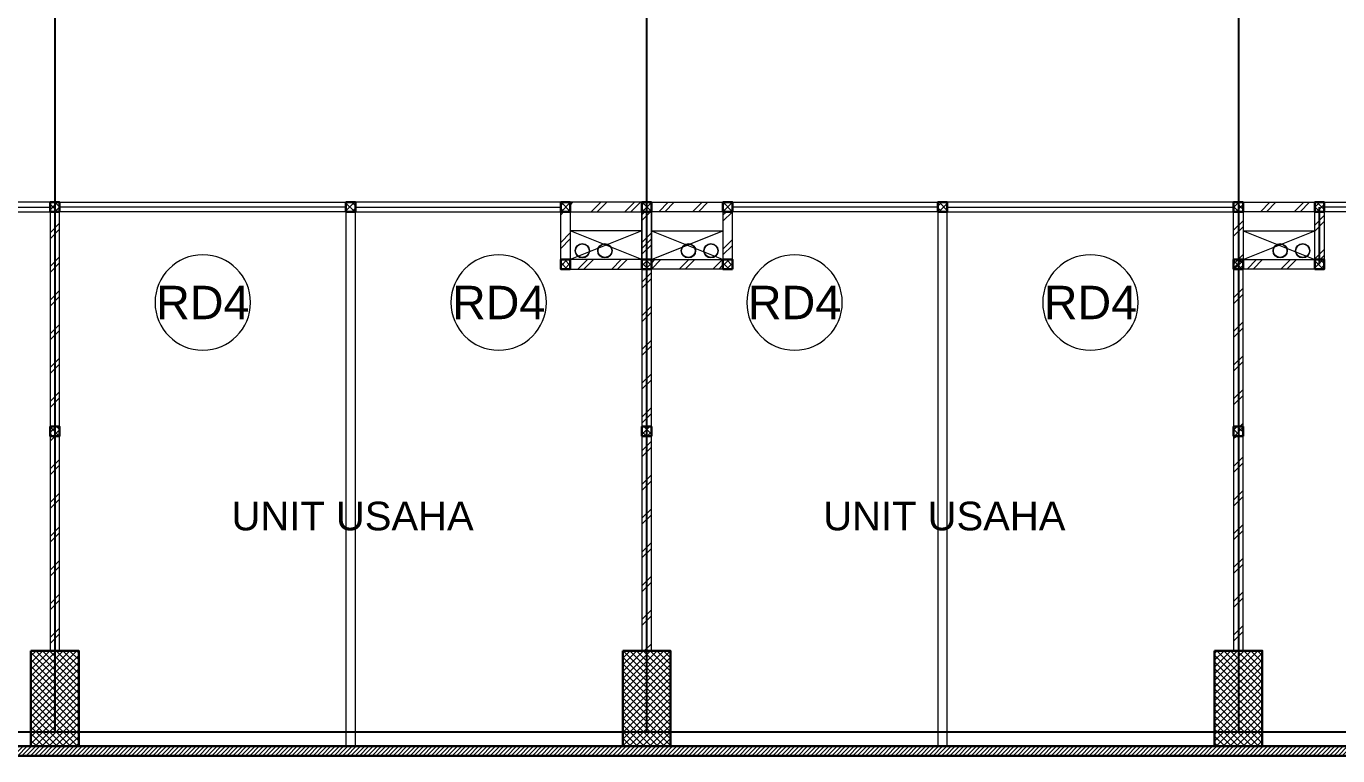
# Model space of a CAD drawing. Header units: millimetres. Extents: x -108 to 357, y -17 to 192.
# Drawn here: x 176.67 to 190.42, y 43.15 to 50.79 of the extents above; entities that cross this region are included whole.
import ezdxf
from ezdxf.enums import TextEntityAlignment as Align

# ---------------------------------------------------------------- set-up
doc = ezdxf.new("R2010")
doc.units = ezdxf.units.MM
for name, color, linetype, lineweight in [('ars', 11, 'Continuous', 0), ('KOL', 1, 'Continuous', 30), ('KOLOM', 4, 'Continuous', 9), ('lan', 7, 'Continuous', 15), ('NOT', 7, 'Continuous', 20), ('tem', 5, 'Continuous', 20)]:
    doc.layers.add(name, color=color, linetype=linetype, lineweight=lineweight)
doc.layers.add('as', color=1, linetype='Continuous', plot=False)
doc.styles.add('S', font='simplex', dxfattribs={"width": 0.75})
doc.styles.get("Standard").update_dxf_attribs({"font": 'arial.ttf'})
pattern_1 = [(45, (0.09994, 0.1431), (-0.1767767, 0.1767767), []), (45, (0.16244, 0.1431), (-0.1767767, 0.1767767), [])]
pattern_2 = [(45, (58.74994, -6.0569), (-0.1767767, 0.1767767), []), (45, (58.81244, -6.0569), (-0.1767767, 0.1767767), [])]
pattern_3 = [(45, (60.47994, -1.9569), (-0.1767767, 0.1767767), []), (45, (60.54244, -1.9569), (-0.1767767, 0.1767767), [])]
pattern_4 = [(45, (60.47994, -2.5569), (-0.1767767, 0.1767767), []), (45, (60.54244, -2.5569), (-0.1767767, 0.1767767), [])]

# ---------------------------------------------------------------- blocks, each defined once
blk = doc.blocks.new('NAV')
blk.add_circle((0, -0.4), 0.4)
at = {"style": 'S', "width": 0.75, "flags": 4}
blk.add_attdef('AV', text='', height=0.3, dxfattribs=at).set_placement((0, -0.4), align=Align.MIDDLE)
blk = doc.blocks.new('K 10.10')
at = {"layer": 'ars'}
h = blk.add_hatch(dxfattribs=at)
h.set_pattern_fill('_USER', color=256, scale=0.05, angle=45, double=1, pattern_type=0)
h.set_pattern_definition([(45, (0, 0), (-0.035355339, 0.035355339), []), (135, (0, 0), (-0.035355339, -0.035355339), [])])
h.paths.add_polyline_path([(1560.538, 1380.407), (1560.638, 1380.407), (1560.638, 1380.507), (1560.538, 1380.507)])
at = {"layer": 'KOL'}
blk.add_lwpolyline([(1560.538, 1380.407), (1560.638, 1380.407), (1560.638, 1380.507), (1560.538, 1380.507)], close=True, dxfattribs=at)
blk = doc.blocks.new('k2')
at = {"layer": 'ars'}
h = blk.add_hatch(dxfattribs=at)
h.set_pattern_fill('_USER', color=256, scale=0.05, angle=45, double=1, pattern_type=0)
h.set_pattern_definition([(45, (0, -5), (-0.03535534, 0.03535534), []), (135, (0, -5), (-0.03535534, -0.03535534), [])])
h.paths.add_polyline_path([(-0.25, -0.5), (0.25, -0.5), (0.25, 0.5), (-0.25, 0.5)])
at = {"layer": 'KOL'}
blk.add_lwpolyline([(-0.25, -0.5), (0.25, -0.5), (0.25, 0.5), (-0.25, 0.5)], close=True, dxfattribs=at)
blk = doc.blocks.new('A-2')
at = {"layer": 'ars'}
h = blk.add_hatch(dxfattribs=at)
h.set_pattern_fill('ANSI31', color=256, scale=0.25, angle=180, style=0)
h.set_pattern_definition([(45, (37.91715, 49.56774), (-0.022097087, 0.022097087), [])])
h.paths.add_polyline_path([(6.717, 43.768), (37.817, 43.768), (37.917, 43.768), (37.917, 50.488), (37.817, 50.488), (37.817, 43.868), (6.717, 43.868)])
h = blk.add_hatch(dxfattribs=at)
h.set_pattern_fill('TEMBOK', color=256, scale=0.25)
h.set_pattern_definition(pattern_4)
h.paths.add_polyline_path([(24.367, 49.568), (25.117, 49.568), (25.117, 49.468), (24.367, 49.468)])
h = blk.add_hatch(dxfattribs=at)
h.set_pattern_fill('TEMBOK', color=256, scale=0.25)
h.set_pattern_definition(pattern_4)
h.paths.add_polyline_path([(25.967, 49.568), (25.217, 49.568), (25.217, 49.468), (25.967, 49.468)])
h = blk.add_hatch(dxfattribs=at)
h.set_pattern_fill('TEMBOK', color=256, scale=0.25)
h.set_pattern_definition([(45, (4.1892, 39.85366), (-0.1767767, 0.1767767), []), (45, (4.2517, 39.85366), (-0.1767767, 0.1767767), [])])
h.paths.add_polyline_path([(32.167, 49.568), (31.417, 49.568), (31.417, 49.468), (32.167, 49.468)])
h = blk.add_hatch(dxfattribs=at)
h.set_pattern_fill('TEMBOK', color=256, scale=0.25)
h.set_pattern_definition(pattern_1)
h.paths.add_polyline_path([(18.917, 47.218), (19.017, 47.218), (19.017, 49.468), (18.917, 49.468)])
h = blk.add_hatch(dxfattribs=at)
h.set_pattern_fill('TEMBOK', color=256, scale=0.25)
h.set_pattern_definition(pattern_2)
h.paths.add_polyline_path([(24.367, 49.468), (24.267, 49.468), (24.267, 48.968), (24.367, 48.968)])
h = blk.add_hatch(dxfattribs=at)
h.set_pattern_fill('TEMBOK', color=256, scale=0.25)
h.set_pattern_definition(pattern_1)
h.paths.add_polyline_path([(25.117, 47.218), (25.217, 47.218), (25.217, 49.468), (25.117, 49.468)])
h = blk.add_hatch(dxfattribs=at)
h.set_pattern_fill('TEMBOK', color=256, scale=0.25)
h.set_pattern_definition([(45, (59.59994, -6.0569), (-0.1767767, 0.1767767), []), (45, (59.66244, -6.0569), (-0.1767767, 0.1767767), [])])
h.paths.add_polyline_path([(25.217, 49.468), (25.117, 49.468), (25.117, 48.968), (25.217, 48.968)])
h = blk.add_hatch(dxfattribs=at)
h.set_pattern_fill('TEMBOK', color=256, scale=0.25)
h.set_pattern_definition(pattern_2)
h.paths.add_polyline_path([(25.967, 49.468), (26.067, 49.468), (26.067, 48.968), (25.967, 48.968)])
h = blk.add_hatch(dxfattribs=at)
h.set_pattern_fill('TEMBOK', color=256, scale=0.25)
h.set_pattern_definition(pattern_1)
h.paths.add_polyline_path([(31.317, 47.218), (31.417, 47.218), (31.417, 49.468), (31.317, 49.468)])
h = blk.add_hatch(dxfattribs=at)
h.set_pattern_fill('TEMBOK', color=256, scale=0.25)
h.set_pattern_definition([(45, (2.4592, 36.35366), (-0.1767767, 0.1767767), []), (45, (2.5217, 36.35366), (-0.1767767, 0.1767767), [])])
h.paths.add_polyline_path([(32.167, 49.468), (32.267, 49.468), (32.267, 48.968), (32.167, 48.968)])
h = blk.add_hatch(dxfattribs=at)
h.set_pattern_fill('TEMBOK', color=256, scale=0.25)
h.set_pattern_definition(pattern_3)
h.paths.add_polyline_path([(24.367, 48.968), (25.117, 48.968), (25.117, 48.868), (24.367, 48.868)])
h = blk.add_hatch(dxfattribs=at)
h.set_pattern_fill('TEMBOK', color=256, scale=0.25)
h.set_pattern_definition(pattern_3)
h.paths.add_polyline_path([(25.967, 48.968), (25.217, 48.968), (25.217, 48.868), (25.967, 48.868)])
h = blk.add_hatch(dxfattribs=at)
h.set_pattern_fill('TEMBOK', color=256, scale=0.25)
h.set_pattern_definition([(45, (4.1892, 40.45366), (-0.1767767, 0.1767767), []), (45, (4.2517, 40.45366), (-0.1767767, 0.1767767), [])])
h.paths.add_polyline_path([(32.167, 48.968), (31.417, 48.968), (31.417, 48.868), (32.167, 48.868)])
h = blk.add_hatch(dxfattribs=at)
h.set_pattern_fill('TEMBOK', color=256, scale=0.25)
h.set_pattern_definition(pattern_1)
h.paths.add_polyline_path([(18.917, 44.868), (19.017, 44.868), (19.017, 47.118), (18.917, 47.118)])
h = blk.add_hatch(dxfattribs=at)
h.set_pattern_fill('TEMBOK', color=256, scale=0.25)
h.set_pattern_definition(pattern_1)
h.paths.add_polyline_path([(25.117, 44.868), (25.217, 44.868), (25.217, 47.118), (25.117, 47.118)])
h = blk.add_hatch(dxfattribs=at)
h.set_pattern_fill('TEMBOK', color=256, scale=0.25)
h.set_pattern_definition(pattern_1)
h.paths.add_polyline_path([(31.317, 44.868), (31.417, 44.868), (31.417, 47.118), (31.317, 47.118)])
for centre, radius in [((24.493, 49.06), 0.075), ((24.493, 49.06), 0.071), ((24.73, 49.06), 0.075), ((24.73, 49.06), 0.071), ((25.605, 49.06), 0.075), ((25.605, 49.06), 0.071), ((25.841, 49.06), 0.075), ((25.841, 49.06), 0.071), ((31.805, 49.06), 0.075), ((31.805, 49.06), 0.071), ((32.041, 49.06), 0.075), ((32.041, 49.06), 0.071)]:
    blk.add_circle(centre, radius, dxfattribs=at)
at = {"layer": 'as'}
for p, q in [((18.967, 57.118), (18.967, 44.018)), ((25.167, 57.118), (25.167, 44.018)), ((31.367, 57.118), (31.367, 44.018)), ((32.217, 48.918), (32.217, 49.518)), ((-36.833, 44.018), (37.567, 44.018))]:
    blk.add_line(p, q, dxfattribs=at)
at = {"layer": 'KOL'}
blk.add_lwpolyline([(6.717, 43.768), (37.817, 43.768), (37.917, 43.768), (37.917, 50.488), (37.817, 50.488), (37.817, 43.868), (6.717, 43.868), (6.717, 43.768)], dxfattribs=at)
at = {"layer": 'lan'}
for p, q in [((15.917, 49.518), (18.917, 49.518)), ((22.017, 49.518), (19.017, 49.518)), ((22.117, 49.518), (24.267, 49.518)), ((28.217, 49.518), (26.067, 49.518)), ((28.317, 49.518), (31.317, 49.518)), ((34.417, 49.518), (32.267, 49.518))]:
    blk.add_line(p, q, dxfattribs=at)
for points in [[(18.917, 49.468), (18.917, 49.568), (15.917, 49.568), (15.917, 49.468)], [(19.017, 49.468), (19.017, 49.568), (22.017, 49.568), (22.017, 49.468)], [(24.267, 49.468), (24.267, 49.568), (22.117, 49.568), (22.117, 49.468)], [(26.067, 49.468), (26.067, 49.568), (28.217, 49.568), (28.217, 49.468)], [(31.317, 49.468), (31.317, 49.568), (28.317, 49.568), (28.317, 49.468)], [(32.267, 49.468), (32.267, 49.568), (34.417, 49.568), (34.417, 49.468)], [(22.017, 43.868), (22.117, 43.868), (22.117, 49.468), (22.017, 49.468)], [(28.217, 43.868), (28.317, 43.868), (28.317, 49.468), (28.217, 49.468)]]:
    blk.add_lwpolyline(points, close=True, dxfattribs=at)
for points in [[(25.117, 49.268), (24.367, 48.968)], [(25.117, 48.968), (24.367, 49.268)], [(25.117, 49.268), (24.367, 49.268)], [(25.217, 49.268), (25.968, 48.968)], [(25.217, 48.968), (25.967, 49.268)], [(25.217, 49.268), (25.967, 49.268)], [(31.417, 49.268), (32.168, 48.968)], [(31.417, 48.968), (32.167, 49.268)], [(31.417, 49.268), (32.167, 49.268)]]:
    blk.add_lwpolyline(points, dxfattribs=at)
at = {"layer": 'tem'}
for points in [[(24.367, 49.468), (25.117, 49.468), (25.117, 49.568), (24.367, 49.568)], [(25.967, 49.468), (25.217, 49.468), (25.217, 49.568), (25.967, 49.568)], [(31.417, 49.568), (32.167, 49.568), (32.167, 49.468), (31.417, 49.468)], [(24.367, 48.968), (24.267, 48.968), (24.267, 49.468), (24.367, 49.468)], [(25.117, 49.468), (25.217, 49.468), (25.217, 48.968), (25.117, 48.968)], [(25.967, 48.968), (26.067, 48.968), (26.067, 49.468), (25.967, 49.468)], [(31.317, 49.468), (31.417, 49.468), (31.417, 48.968), (31.317, 48.968)], [(32.167, 49.468), (32.267, 49.468), (32.267, 48.968), (32.167, 48.968)], [(25.117, 48.968), (24.367, 48.968), (24.367, 48.868), (25.117, 48.868)], [(25.217, 48.968), (25.967, 48.968), (25.967, 48.868), (25.217, 48.868)], [(32.167, 48.868), (31.417, 48.868), (31.417, 48.968), (32.167, 48.968)]]:
    blk.add_lwpolyline(points, close=True, dxfattribs=at)
at = {"layer": 'tem', "ltscale": 2}
for points in [[(18.917, 47.218), (19.017, 47.218), (19.017, 49.468), (18.917, 49.468)], [(25.117, 47.218), (25.217, 47.218), (25.217, 49.468), (25.117, 49.468)], [(31.317, 47.218), (31.417, 47.218), (31.417, 48.868), (31.317, 48.868)], [(18.917, 44.868), (19.017, 44.868), (19.017, 47.118), (18.917, 47.118)], [(25.117, 44.868), (25.217, 44.868), (25.217, 47.118), (25.117, 47.118)], [(31.317, 44.868), (31.417, 44.868), (31.417, 47.118), (31.317, 47.118)]]:
    blk.add_lwpolyline(points, close=True, dxfattribs=at)
at = {"layer": 'KOL', "xscale": -1, "rotation": 180}
for p in [(18.967, 44.368), (25.167, 44.368), (31.367, 44.368)]:
    blk.add_blockref('k2', p, dxfattribs=at)
at = {"layer": 'KOLOM', "extrusion": (0, 0, -1), "zscale": -1}
for p in [(-1579.555, -1330.939), (-1582.655, -1330.939), (-1584.905, -1330.939), (-1585.755, -1330.939), (-1585.755, -1330.939), (-1586.605, -1330.939), (-1588.855, -1330.939), (-1591.955, -1330.939), (-1584.905, -1331.539), (-1585.755, -1331.539), (-1586.605, -1331.539)]:
    blk.add_blockref('K 10.10', p, dxfattribs=at)
at = {"layer": 'KOLOM', "extrusion": (0, 0, -1), "xscale": -1, "zscale": -1}
for p in [(1528.371, -1330.939), (1529.221, -1331.539), (1528.371, -1331.539)]:
    blk.add_blockref('K 10.10', p, dxfattribs=at)
at = {"layer": 'KOLOM', "extrusion": (0, 0, -1), "zscale": -1, "rotation": 180}
for p in [(1541.621, 1427.625), (1535.421, 1427.625), (1529.221, 1427.625)]:
    blk.add_blockref('K 10.10', p, dxfattribs=at)

msp = doc.modelspace()

# ---------------------------------------------------------------- block references
msp.add_blockref('A-2', (158.00671, -0.62199))
at = {"layer": 'NOT'}
ref = msp.add_blockref('NAV', (178.52386, 47.39576), dxfattribs=dict(at, xscale=-1.25, yscale=1.25, zscale=1.25, rotation=180))
ref.add_attrib('AV', 'RD4', dxfattribs={"layer": '0', "height": 0.35, "flags": 4}).set_placement((178.52386, 47.89576), align=Align.MIDDLE)
ref = msp.add_blockref('NAV', (181.62386, 47.39576), dxfattribs=dict(at, xscale=-1.25, yscale=1.25, zscale=1.25, rotation=180))
ref.add_attrib('AV', 'RD4', dxfattribs={"layer": '0', "height": 0.35, "flags": 4}).set_placement((181.62386, 47.89576), align=Align.MIDDLE)
ref = msp.add_blockref('NAV', (184.72386, 47.39576), dxfattribs=dict(at, xscale=-1.25, yscale=1.25, zscale=1.25, rotation=180))
ref.add_attrib('AV', 'RD4', dxfattribs={"layer": '0', "height": 0.35, "flags": 4}).set_placement((184.72386, 47.89576), align=Align.MIDDLE)
ref = msp.add_blockref('NAV', (187.82386, 47.39576), dxfattribs=dict(at, xscale=-1.25, yscale=1.25, zscale=1.25, rotation=180))
ref.add_attrib('AV', 'RD4', dxfattribs={"layer": '0', "height": 0.35, "flags": 4}).set_placement((187.82386, 47.89576), align=Align.MIDDLE)

# ---------------------------------------------------------------- texts
at = {"layer": 'NOT', "char_height": 0.3, "attachment_point": 1}
for insert in [(178.74617, 45.80823), (184.94617, 45.80823)]:
    msp.add_mtext_dynamic_manual_height_columns('\\pi0.077964;UNIT USAHA', width=2.6617262, gutter_width=1, heights=[0], dxfattribs=dict(at, insert=insert))

doc.saveas('drawing.dxf')
